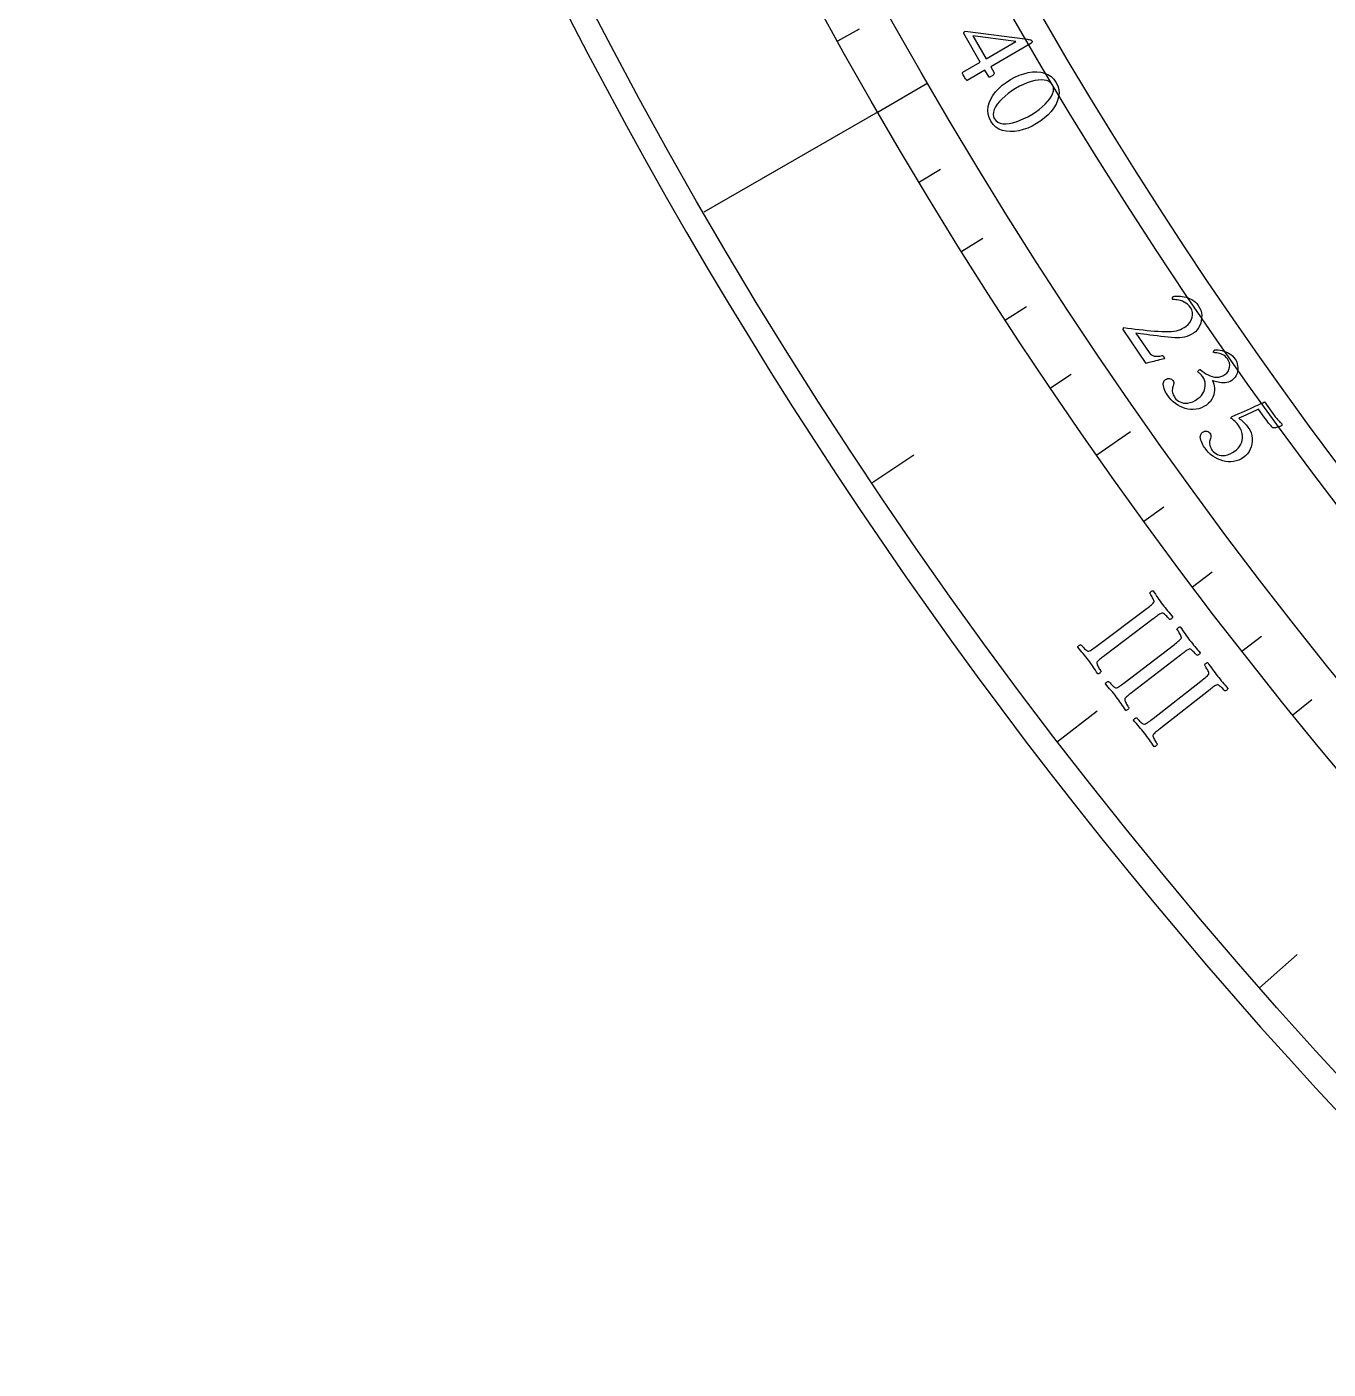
# Model space of a CAD drawing. Header units: millimetres. Extents: x -60 to 60, y -60 to 76.
# Drawn here: x -60 to -44.04, y -44.04 to -27.57 of the extents above; entities that cross this region are included whole.
import ezdxf

# ---------------------------------------------------------------- set-up
doc = ezdxf.new("R2010")
doc.units = ezdxf.units.MM
for name, color, linetype in [('CUT_INNER', 6, 'Continuous'), ('CUT_OUTER', 1, 'Continuous'), ('ENGRAVE', 7, 'Continuous'), ('ENGRAVE_FINE', 8, 'Continuous'), ('TEXT', 5, 'Continuous')]:
    doc.layers.add(name, color=color, linetype=linetype)

msp = doc.modelspace()

# ---------------------------------------------------------------- linework, layer by layer
at = {"layer": 'CUT_INNER'}
msp.add_arc((0.0002, -0.0002), 54.8999, 92.29679, 23.90649, dxfattribs=at)
at = {"layer": 'CUT_OUTER'}
msp.add_arc((0, -0.0001), 59.9999, 176.771323, 2.429054, dxfattribs=at)
at = {"layer": 'ENGRAVE'}
for points in [[(-49.5588, -28.6128), (-48.9467, -28.2594)], [(-49.5588, -28.6128), (-51.6965, -29.847)], [(-46.8765, -32.8233), (-46.4629, -32.5337)]]:
    msp.add_lwpolyline(points, dxfattribs=at)
for radius in [59.694, 57.2256, 57.2256, 56.5187, 55.206]:
    msp.add_circle((0, 0), radius, dxfattribs=at)
at = {"layer": 'ENGRAVE_FINE'}
for points in [[(-50.0506, -27.7435), (-49.7857, -27.5967)], [(-49.0519, -29.4734), (-48.7922, -29.3173)], [(-48.5301, -30.3249), (-48.2732, -30.1644)], [(-47.9934, -31.1673), (-47.7394, -31.0023)], [(-47.4422, -32.0001), (-47.191, -31.8307)], [(-49.6337, -33.1642), (-49.1206, -32.8214)], [(-46.2965, -33.6364), (-46.0514, -33.4583)], [(-45.7024, -34.4392), (-45.4605, -34.2569)], [(-45.0944, -35.2316), (-44.8557, -35.0451)], [(-44.4726, -36.0132), (-44.2372, -35.8226)], [(-47.3584, -36.3394), (-46.8689, -35.9637)], [(-44.8803, -39.359), (-44.4164, -38.9521)]]:
    msp.add_lwpolyline(points, dxfattribs=at)
at = {"layer": 'TEXT'}
for points in [[(-47.6711, -27.7425), (-47.6688, -27.7475), (-47.6679, -27.7524), (-47.6684, -27.757), (-47.6703, -27.7616), (-47.673, -27.7657), (-47.676, -27.7694), (-47.6794, -27.7724), (-47.683, -27.7749), (-48.1756, -28.0619), (-48.1324, -28.1359), (-48.1315, -28.1396), (-48.1327, -28.1443), (-48.1358, -28.1499), (-48.141, -28.1564), (-48.1477, -28.1633), (-48.1554, -28.17), (-48.1641, -28.1763), (-48.1738, -28.1825), (-48.1805, -28.186), (-48.1865, -28.1886), (-48.1918, -28.1901), (-48.1965, -28.1906), (-48.2473, -28.1036), (-48.4661, -28.231), (-48.4666, -28.2306), (-48.4681, -28.2294), (-48.4706, -28.2274), (-48.4741, -28.2245), (-48.479, -28.2194), (-48.4856, -28.2103), (-48.4939, -28.1975), (-48.5039, -28.1807), (-48.5147, -28.1606), (-48.5209, -28.1455), (-48.5226, -28.1351), (-48.5198, -28.1297), (-48.3046, -28.005), (-48.5076, -27.6518), (-48.5072, -27.6476), (-48.5062, -27.6435), (-48.5045, -27.6396), (-48.5022, -27.6359), (-48.4996, -27.6326), (-48.497, -27.6298), (-48.4944, -27.6275), (-48.4918, -27.6258), (-47.7244, -27.7245), (-47.7183, -27.7255), (-47.7112, -27.7269), (-47.7032, -27.7286), (-47.6943, -27.7306), (-47.6858, -27.733), (-47.6791, -27.7358), (-47.6742, -27.739), (-47.6711, -27.7425)], [(-47.8665, -27.751), (-48.3945, -27.6827), (-48.2328, -27.9634)], [(-47.3763, -28.2516), (-47.3549, -28.2953), (-47.3422, -28.3397), (-47.3384, -28.3849), (-47.3433, -28.4307), (-47.356, -28.4765), (-47.3754, -28.5214), (-47.4014, -28.5655), (-47.4341, -28.6086), (-47.4724, -28.6501), (-47.5151, -28.6891), (-47.5622, -28.7254), (-47.6139, -28.7593), (-47.6679, -28.7892), (-47.7221, -28.8138), (-47.7766, -28.8332), (-47.8314, -28.8474), (-47.8851, -28.8557), (-47.9366, -28.8577), (-47.9858, -28.8535), (-48.0327, -28.843), (-48.076, -28.8255), (-48.1144, -28.8007), (-48.1478, -28.7684), (-48.1762, -28.7286), (-48.197, -28.6858), (-48.2092, -28.6418), (-48.2126, -28.5965), (-48.2075, -28.55), (-48.1946, -28.5034), (-48.1751, -28.4577), (-48.149, -28.4131), (-48.1164, -28.3694), (-48.0781, -28.3277), (-48.0352, -28.2888), (-47.9878, -28.2527), (-47.9358, -28.2193), (-47.8815, -28.19), (-47.827, -28.166), (-47.7723, -28.1471), (-47.7175, -28.1334), (-47.6638, -28.1255), (-47.6125, -28.1239), (-47.5636, -28.1285), (-47.5171, -28.1394), (-47.4743, -28.1569), (-47.4366, -28.1815), (-47.4039, -28.213), (-47.3763, -28.2516)], [(-47.4183, -28.2852), (-47.4362, -28.2621), (-47.4588, -28.2444), (-47.4864, -28.2319), (-47.5189, -28.2248), (-47.5552, -28.2227), (-47.5943, -28.225), (-47.6362, -28.2319), (-47.681, -28.2433), (-47.7274, -28.2589), (-47.7747, -28.2783), (-47.8226, -28.3015), (-47.8713, -28.3286), (-47.918, -28.358), (-47.9612, -28.3887), (-48.0009, -28.4208), (-48.037, -28.4542), (-48.0688, -28.4881), (-48.0955, -28.5214), (-48.117, -28.5542), (-48.1334, -28.5864), (-48.1437, -28.6172), (-48.1471, -28.6458), (-48.1437, -28.6721), (-48.1335, -28.6962), (-48.1143, -28.7213), (-48.0904, -28.7402), (-48.0617, -28.753), (-48.0283, -28.7597), (-47.9911, -28.761), (-47.9511, -28.7574), (-47.9084, -28.749), (-47.863, -28.7359), (-47.8161, -28.7186), (-47.7687, -28.698), (-47.7211, -28.6741), (-47.673, -28.6467), (-47.6261, -28.6169), (-47.5831, -28.5861), (-47.5441, -28.5543), (-47.509, -28.5216), (-47.4783, -28.4886), (-47.4528, -28.4562), (-47.4324, -28.4243), (-47.417, -28.3928), (-47.4074, -28.3627), (-47.4045, -28.3348), (-47.4081, -28.3089), (-47.4183, -28.2852)], [(-46.0466, -31.6432), (-46.066, -31.6474), (-46.0864, -31.6522), (-46.108, -31.6575), (-46.1307, -31.6632), (-46.1535, -31.6692), (-46.1754, -31.675), (-46.1964, -31.6806), (-46.2165, -31.6861), (-46.2346, -31.691), (-46.2494, -31.6951), (-46.261, -31.6983), (-46.2693, -31.7006), (-46.5517, -31.2845), (-46.5516, -31.2816), (-46.5511, -31.2785), (-46.5503, -31.2749), (-46.5491, -31.2711), (-46.5478, -31.2674), (-46.5463, -31.2644), (-46.5446, -31.2622), (-46.5428, -31.2606), (-46.4971, -31.2668), (-46.4507, -31.2729), (-46.4033, -31.2789), (-46.3552, -31.2847), (-46.307, -31.2902), (-46.2593, -31.2951), (-46.2122, -31.2994), (-46.1657, -31.3032), (-46.1207, -31.3063), (-46.0781, -31.3085), (-46.0378, -31.3098), (-45.9999, -31.3102), (-45.9624, -31.3091), (-45.9289, -31.3059), (-45.8993, -31.3005), (-45.8737, -31.2929), (-45.8502, -31.2835), (-45.8271, -31.2725), (-45.8045, -31.2599), (-45.7822, -31.2457), (-45.7545, -31.2233), (-45.7323, -31.1981), (-45.7157, -31.1698), (-45.7047, -31.1386), (-45.7, -31.1065), (-45.7021, -31.0754), (-45.7111, -31.0453), (-45.727, -31.0163), (-45.7438, -30.9943), (-45.7622, -30.9756), (-45.7822, -30.9601), (-45.8037, -30.9479), (-45.8257, -30.9383), (-45.847, -30.9307), (-45.8677, -30.925), (-45.8877, -30.9213), (-45.906, -30.9191), (-45.9215, -30.9176), (-45.9342, -30.9168), (-45.9442, -30.9169), (-45.9462, -30.9129), (-45.9473, -30.9081), (-45.9474, -30.9026), (-45.9465, -30.8963), (-45.9451, -30.8903), (-45.9436, -30.8857), (-45.9419, -30.8825), (-45.9401, -30.8805), (-45.9319, -30.8788), (-45.9206, -30.8774), (-45.9064, -30.8763), (-45.8892, -30.8754), (-45.8697, -30.8755), (-45.8489, -30.8769), (-45.8267, -30.8797), (-45.8032, -30.8838), (-45.7791, -30.8896), (-45.7553, -30.8972), (-45.7318, -30.9067), (-45.7086, -30.9181), (-45.6864, -30.9317), (-45.666, -30.9482), (-45.6474, -30.9676), (-45.6305, -30.9898), (-45.6134, -31.0188), (-45.6007, -31.049), (-45.5926, -31.0803), (-45.5888, -31.1128), (-45.5891, -31.1454), (-45.5932, -31.177), (-45.6009, -31.2076), (-45.6123, -31.2371), (-45.6271, -31.2648), (-45.645, -31.2896), (-45.666, -31.3115), (-45.6901, -31.3305), (-45.7162, -31.3467), (-45.743, -31.3601), (-45.7706, -31.3707), (-45.7991, -31.3784), (-45.8281, -31.3837), (-45.8575, -31.3868), (-45.8873, -31.3876), (-45.9175, -31.3863), (-45.9582, -31.3828), (-46.0004, -31.3787), (-46.0443, -31.3741), (-46.0899, -31.3688), (-46.1355, -31.3632), (-46.1798, -31.3577), (-46.2227, -31.3521), (-46.2642, -31.3467), (-46.303, -31.3415), (-46.3376, -31.3368), (-46.3683, -31.3328), (-46.3948, -31.3293), (-46.2329, -31.5677), (-46.2199, -31.5837), (-46.2052, -31.5961), (-46.1887, -31.6051), (-46.1705, -31.6104), (-46.1501, -31.6128), (-46.127, -31.6128), (-46.1011, -31.6103), (-46.0726, -31.6054), (-46.0682, -31.6049), (-46.0639, -31.6062), (-46.0599, -31.6091), (-46.056, -31.6138), (-46.0547, -31.616), (-46.0533, -31.6191), (-46.0517, -31.623), (-46.0501, -31.6277), (-46.0486, -31.6325), (-46.0475, -31.6367), (-46.0468, -31.6403), (-46.0466, -31.6432)], [(-45.176, -31.6486), (-45.1663, -31.6648), (-45.1583, -31.6832), (-45.152, -31.7039), (-45.1473, -31.7269), (-45.1449, -31.7511), (-45.1455, -31.7755), (-45.149, -31.8), (-45.1554, -31.8248), (-45.1653, -31.8486), (-45.1793, -31.8705), (-45.1973, -31.8905), (-45.2195, -31.9086), (-45.2387, -31.9204), (-45.2587, -31.9293), (-45.2797, -31.9354), (-45.3016, -31.9386), (-45.3237, -31.9396), (-45.3453, -31.9388), (-45.3666, -31.9365), (-45.3874, -31.9325), (-45.4072, -31.9275), (-45.4252, -31.9224), (-45.4416, -31.9171), (-45.4563, -31.9116), (-45.4478, -31.9313), (-45.4412, -31.9532), (-45.4363, -31.9773), (-45.4333, -32.0035), (-45.4328, -32.031), (-45.4355, -32.0585), (-45.4414, -32.0862), (-45.4505, -32.1141), (-45.4635, -32.141), (-45.481, -32.1661), (-45.5031, -32.1894), (-45.5298, -32.2109), (-45.5605, -32.2301), (-45.592, -32.2451), (-45.6244, -32.2558), (-45.6576, -32.2622), (-45.6912, -32.2648), (-45.7244, -32.2639), (-45.7573, -32.2597), (-45.7899, -32.252), (-45.8218, -32.2412), (-45.8525, -32.2276), (-45.8821, -32.2114), (-45.9105, -32.1923), (-45.9374, -32.1709), (-45.9622, -32.1476), (-45.9849, -32.1224), (-46.0055, -32.0953), (-46.0137, -32.0827), (-46.022, -32.068), (-46.0305, -32.0514), (-46.0392, -32.0327), (-46.0472, -32.013), (-46.0536, -31.9935), (-46.0584, -31.9741), (-46.0616, -31.955), (-46.0611, -31.9505), (-46.0598, -31.9446), (-46.0577, -31.9373), (-46.0548, -31.9285), (-46.051, -31.9195), (-46.0462, -31.9117), (-46.0404, -31.9049), (-46.0336, -31.8993), (-46.0207, -31.8918), (-46.0078, -31.8871), (-45.9948, -31.8851), (-45.9816, -31.8859), (-45.9692, -31.889), (-45.9584, -31.894), (-45.9493, -31.9009), (-45.9417, -31.9097), (-45.9348, -31.922), (-45.9313, -31.9347), (-45.9309, -31.9478), (-45.9338, -31.9611), (-45.9381, -31.9746), (-45.9418, -31.9877), (-45.9448, -32.0005), (-45.9473, -32.0131), (-45.9489, -32.0275), (-45.9487, -32.0419), (-45.9465, -32.0562), (-45.9425, -32.0704), (-45.9372, -32.0843), (-45.931, -32.0975), (-45.9241, -32.1101), (-45.9164, -32.122), (-45.9042, -32.1371), (-45.8897, -32.1507), (-45.873, -32.1629), (-45.8541, -32.1736), (-45.833, -32.1819), (-45.8099, -32.1868), (-45.7849, -32.1885), (-45.7579, -32.1868), (-45.7292, -32.1809), (-45.699, -32.1698), (-45.6673, -32.1536), (-45.6342, -32.1323), (-45.6116, -32.1144), (-45.5925, -32.0948), (-45.5766, -32.0735), (-45.5641, -32.0505), (-45.5548, -32.0265), (-45.5485, -32.0023), (-45.5452, -31.9778), (-45.5449, -31.953), (-45.5476, -31.9288), (-45.5534, -31.906), (-45.5623, -31.8846), (-45.5742, -31.8646), (-45.5814, -31.8552), (-45.5894, -31.8462), (-45.5982, -31.8376), (-45.6078, -31.8295), (-45.6171, -31.8221), (-45.6253, -31.8154), (-45.6322, -31.8096), (-45.6378, -31.8046), (-45.6349, -31.7979), (-45.631, -31.7917), (-45.6259, -31.7862), (-45.6198, -31.7813), (-45.6157, -31.7787), (-45.6121, -31.7768), (-45.6088, -31.7756), (-45.6059, -31.7752), (-45.5836, -31.7942), (-45.5602, -31.8116), (-45.5359, -31.8275), (-45.5107, -31.8418), (-45.4849, -31.8537), (-45.459, -31.8624), (-45.4329, -31.868), (-45.4066, -31.8704), (-45.3803, -31.8689), (-45.3543, -31.8627), (-45.3285, -31.8518), (-45.303, -31.8363), (-45.2818, -31.8183), (-45.2654, -31.7977), (-45.2538, -31.7745), (-45.247, -31.7485), (-45.2454, -31.7215), (-45.2492, -31.695), (-45.2586, -31.6691), (-45.2735, -31.6436), (-45.2872, -31.6263), (-45.3022, -31.6118), (-45.3186, -31.6), (-45.3364, -31.591), (-45.3544, -31.584), (-45.3716, -31.5786), (-45.3879, -31.5748), (-45.4034, -31.5724), (-45.4172, -31.5709), (-45.4283, -31.5694), (-45.4368, -31.568), (-45.4426, -31.5666), (-45.4438, -31.5638), (-45.4438, -31.5603), (-45.4429, -31.556), (-45.4408, -31.551), (-45.438, -31.546), (-45.4348, -31.5415), (-45.4312, -31.5377), (-45.4271, -31.5344), (-45.4065, -31.5345), (-45.3853, -31.5359), (-45.3634, -31.5388), (-45.3408, -31.5432), (-45.3181, -31.5491), (-45.2956, -31.557), (-45.2734, -31.5666), (-45.2514, -31.5782), (-45.2304, -31.5919), (-45.2108, -31.6083), (-45.1927, -31.6272), (-45.176, -31.6486)], [(-45.0219, -32.4812), (-44.9998, -32.5159), (-44.9835, -32.5508), (-44.9729, -32.586), (-44.968, -32.6213), (-44.9681, -32.6561), (-44.9722, -32.6897), (-44.9802, -32.7219), (-44.9923, -32.7529), (-45.0078, -32.7817), (-45.026, -32.8076), (-45.047, -32.8304), (-45.0707, -32.8502), (-45.1011, -32.8699), (-45.1324, -32.8853), (-45.1646, -32.8965), (-45.1978, -32.9034), (-45.2313, -32.9064), (-45.2645, -32.906), (-45.2974, -32.9022), (-45.3302, -32.895), (-45.3622, -32.8847), (-45.3931, -32.8716), (-45.4229, -32.8557), (-45.4516, -32.837), (-45.4788, -32.816), (-45.5039, -32.7931), (-45.5269, -32.7682), (-45.5479, -32.7414), (-45.5563, -32.7289), (-45.5648, -32.7144), (-45.5736, -32.6978), (-45.5825, -32.6792), (-45.5908, -32.6597), (-45.5975, -32.6403), (-45.6026, -32.621), (-45.6061, -32.6018), (-45.6056, -32.5974), (-45.6044, -32.5915), (-45.6024, -32.5841), (-45.5996, -32.5753), (-45.5959, -32.5663), (-45.5912, -32.5583), (-45.5855, -32.5515), (-45.5788, -32.5458), (-45.5661, -32.5381), (-45.5532, -32.5332), (-45.5402, -32.5311), (-45.527, -32.5316), (-45.5146, -32.5346), (-45.5037, -32.5394), (-45.4945, -32.5462), (-45.4868, -32.5549), (-45.4798, -32.5671), (-45.476, -32.5798), (-45.4755, -32.5928), (-45.4782, -32.6062), (-45.4823, -32.6197), (-45.4857, -32.6329), (-45.4886, -32.6458), (-45.4909, -32.6583), (-45.4923, -32.6728), (-45.4919, -32.6871), (-45.4895, -32.7014), (-45.4853, -32.7156), (-45.4798, -32.7294), (-45.4735, -32.7425), (-45.4664, -32.755), (-45.4585, -32.7668), (-45.4461, -32.7817), (-45.4314, -32.7952), (-45.4145, -32.8071), (-45.3954, -32.8175), (-45.3742, -32.8255), (-45.3511, -32.8301), (-45.3261, -32.8314), (-45.2991, -32.8294), (-45.2705, -32.8231), (-45.2404, -32.8116), (-45.209, -32.795), (-45.1761, -32.7732), (-45.1582, -32.7584), (-45.1416, -32.741), (-45.1263, -32.7211), (-45.1123, -32.6986), (-45.1007, -32.6739), (-45.0926, -32.6475), (-45.0879, -32.6195), (-45.0868, -32.5898), (-45.0904, -32.5589), (-45.1, -32.527), (-45.1155, -32.4943), (-45.1371, -32.4606), (-45.1449, -32.4504), (-45.1546, -32.4391), (-45.1661, -32.4266), (-45.1795, -32.413), (-45.1931, -32.3999), (-45.2054, -32.3893), (-45.2162, -32.3811), (-45.2257, -32.3752), (-45.2266, -32.3732), (-45.2268, -32.3708), (-45.2262, -32.368), (-45.225, -32.3648), (-45.2232, -32.3615), (-45.221, -32.3585), (-45.2185, -32.3559), (-45.2157, -32.3536), (-45.1778, -32.3365), (-45.14, -32.3194), (-45.1022, -32.3022), (-45.0644, -32.2851), (-45.0272, -32.2683), (-44.9914, -32.252), (-44.9568, -32.2363), (-44.9235, -32.2212), (-44.8924, -32.2069), (-44.8645, -32.1939), (-44.8396, -32.1821), (-44.8179, -32.1715), (-44.6946, -32.3425), (-44.6859, -32.3543), (-44.6767, -32.3661), (-44.6671, -32.3778), (-44.657, -32.3894), (-44.6472, -32.4004), (-44.638, -32.4103), (-44.6294, -32.4192), (-44.6216, -32.4269), (-44.615, -32.4332), (-44.6103, -32.4377), (-44.6075, -32.4404), (-44.6065, -32.4413), (-44.6062, -32.4454), (-44.6058, -32.4492), (-44.6055, -32.4526), (-44.6052, -32.4557), (-44.6052, -32.4585), (-44.6059, -32.461), (-44.6073, -32.4632), (-44.6094, -32.4651), (-44.6121, -32.4666), (-44.6166, -32.4687), (-44.6228, -32.4713), (-44.6309, -32.4744), (-44.6403, -32.4777), (-44.6503, -32.4808), (-44.661, -32.4838), (-44.6725, -32.4865), (-44.6841, -32.4888), (-44.6954, -32.4903), (-44.7063, -32.4909), (-44.717, -32.4908), (-44.7272, -32.4792), (-44.7383, -32.4664), (-44.7503, -32.4525), (-44.7631, -32.4373), (-44.7767, -32.4207), (-44.7911, -32.4024), (-44.8063, -32.3823), (-44.8222, -32.3606), (-44.8925, -32.263), (-44.9229, -32.2768), (-44.9535, -32.2908), (-44.9842, -32.305), (-45.0151, -32.3195), (-45.0458, -32.3338), (-45.0759, -32.3475), (-45.1054, -32.3606), (-45.1342, -32.3732), (-45.1203, -32.3828), (-45.1055, -32.3945), (-45.0897, -32.4084), (-45.0729, -32.4244), (-45.0567, -32.4407), (-45.0428, -32.4556), (-45.0312, -32.4691), (-45.0219, -32.4812)], [(-46.0693, -34.6568), (-46.054, -34.6768), (-46.0386, -34.6964), (-46.0232, -34.7156), (-46.0076, -34.7342), (-45.9919, -34.7529), (-45.976, -34.7721), (-45.9598, -34.7917), (-45.9433, -34.8119), (-45.9449, -34.8168), (-45.9481, -34.8218), (-45.9529, -34.8268), (-45.9594, -34.8318), (-45.9664, -34.8362), (-45.9727, -34.8394), (-45.9782, -34.8413), (-45.983, -34.8419), (-45.9869, -34.837), (-45.9925, -34.8305), (-45.9996, -34.8224), (-46.0084, -34.8128), (-46.0179, -34.8027), (-46.0274, -34.7931), (-46.037, -34.7841), (-46.0465, -34.7756), (-46.0555, -34.7687), (-46.0634, -34.7643), (-46.0703, -34.7623), (-46.0762, -34.7629), (-46.0852, -34.7668), (-46.095, -34.7719), (-46.1055, -34.7782), (-46.1167, -34.7858), (-46.1286, -34.7943), (-46.1409, -34.8032), (-46.1537, -34.8126), (-46.1669, -34.8225), (-46.169, -34.8242), (-46.1712, -34.8258), (-46.1733, -34.8274), (-46.1754, -34.829), (-46.1775, -34.8306), (-46.1797, -34.8322), (-46.1818, -34.8338), (-46.1839, -34.8354), (-46.7754, -35.2816), (-46.7776, -35.2832), (-46.7797, -35.2848), (-46.7818, -35.2864), (-46.784, -35.288), (-46.7861, -35.2896), (-46.7882, -35.2912), (-46.7903, -35.2928), (-46.7925, -35.2944), (-46.8056, -35.3044), (-46.818, -35.314), (-46.8298, -35.3232), (-46.8409, -35.332), (-46.8509, -35.3405), (-46.8597, -35.3487), (-46.8671, -35.3567), (-46.8733, -35.3643), (-46.8749, -35.3694), (-46.8746, -35.3765), (-46.8726, -35.3856), (-46.8688, -35.3967), (-46.8638, -35.4088), (-46.858, -35.421), (-46.8515, -35.4331), (-46.8443, -35.4453), (-46.8373, -35.4565), (-46.8314, -35.4658), (-46.8265, -35.473), (-46.8227, -35.4783), (-46.8247, -35.4827), (-46.828, -35.4875), (-46.8327, -35.4927), (-46.8388, -35.4983), (-46.8454, -35.5032), (-46.8515, -35.5065), (-46.8572, -35.5082), (-46.8624, -35.5083), (-46.877, -35.4861), (-46.8914, -35.4644), (-46.9056, -35.4433), (-46.9194, -35.4226), (-46.9334, -35.4022), (-46.9478, -35.3816), (-46.9627, -35.361), (-46.978, -35.3404), (-46.9933, -35.3204), (-47.0089, -35.3004), (-47.0249, -35.2805), (-47.0413, -35.2605), (-47.058, -35.2405), (-47.075, -35.2204), (-47.0921, -35.2002), (-47.1095, -35.1798), (-47.1079, -35.1749), (-47.1047, -35.1699), (-47.0998, -35.1649), (-47.0933, -35.16), (-47.0863, -35.1556), (-47.08, -35.1525), (-47.0744, -35.1507), (-47.0696, -35.1501), (-47.0656, -35.1552), (-47.06, -35.1618), (-47.0528, -35.1701), (-47.044, -35.1799), (-47.0342, -35.1903), (-47.0242, -35.2), (-47.014, -35.2092), (-47.0035, -35.2177), (-46.9937, -35.2246), (-46.9856, -35.229), (-46.979, -35.2309), (-46.9741, -35.2302), (-46.9631, -35.2259), (-46.9512, -35.22), (-46.9386, -35.2126), (-46.9252, -35.2036), (-46.9112, -35.1936), (-46.8968, -35.1831), (-46.8818, -35.1721), (-46.8664, -35.1606), (-46.2738, -34.716), (-46.2584, -34.7044), (-46.2435, -34.693), (-46.2292, -34.6819), (-46.2153, -34.671), (-46.2026, -34.6605), (-46.1917, -34.6503), (-46.1826, -34.6405), (-46.1753, -34.6311), (-46.1727, -34.6262), (-46.1724, -34.6194), (-46.1745, -34.6105), (-46.1788, -34.5998), (-46.1845, -34.588), (-46.1907, -34.5761), (-46.1973, -34.5641), (-46.2044, -34.5521), (-46.2113, -34.5411), (-46.217, -34.532), (-46.2217, -34.5248), (-46.2254, -34.5197), (-46.2234, -34.5152), (-46.2201, -34.5105), (-46.2153, -34.5053), (-46.2091, -34.4999), (-46.2025, -34.495), (-46.1964, -34.4917), (-46.1907, -34.49), (-46.1855, -34.4899), (-46.1706, -34.5114), (-46.1559, -34.5328), (-46.1414, -34.5541), (-46.1272, -34.5753), (-46.1129, -34.5962), (-46.0985, -34.6168), (-46.084, -34.637), (-46.0693, -34.6568)], [(-45.7344, -35.0976), (-45.7189, -35.1175), (-45.7033, -35.137), (-45.6876, -35.156), (-45.6719, -35.1745), (-45.656, -35.193), (-45.6399, -35.212), (-45.6235, -35.2315), (-45.6069, -35.2515), (-45.6084, -35.2565), (-45.6115, -35.2615), (-45.6163, -35.2665), (-45.6228, -35.2716), (-45.6297, -35.2761), (-45.6359, -35.2793), (-45.6414, -35.2812), (-45.6462, -35.282), (-45.6502, -35.277), (-45.6559, -35.2706), (-45.6631, -35.2626), (-45.6719, -35.2531), (-45.6815, -35.243), (-45.6912, -35.2336), (-45.7008, -35.2246), (-45.7104, -35.2163), (-45.7194, -35.2094), (-45.7274, -35.2051), (-45.7343, -35.2032), (-45.7402, -35.2038), (-45.7492, -35.2078), (-45.7589, -35.213), (-45.7693, -35.2194), (-45.7805, -35.2271), (-45.7923, -35.2357), (-45.8045, -35.2447), (-45.8172, -35.2543), (-45.8303, -35.2643), (-45.8325, -35.266), (-45.8346, -35.2676), (-45.8367, -35.2692), (-45.8388, -35.2708), (-45.8409, -35.2725), (-45.843, -35.2741), (-45.8451, -35.2757), (-45.8472, -35.2773), (-46.4344, -35.7292), (-46.4366, -35.7308), (-46.4387, -35.7324), (-46.4408, -35.734), (-46.4429, -35.7357), (-46.445, -35.7373), (-46.4471, -35.7389), (-46.4492, -35.7405), (-46.4513, -35.7422), (-46.4644, -35.7523), (-46.4767, -35.762), (-46.4884, -35.7713), (-46.4994, -35.7802), (-46.5094, -35.7888), (-46.518, -35.7971), (-46.5254, -35.8051), (-46.5315, -35.8128), (-46.533, -35.8179), (-46.5327, -35.825), (-46.5306, -35.8341), (-46.5267, -35.8452), (-46.5216, -35.8573), (-46.5157, -35.8694), (-46.5091, -35.8815), (-46.5018, -35.8936), (-46.4946, -35.9047), (-46.4886, -35.9139), (-46.4837, -35.9211), (-46.4799, -35.9263), (-46.4817, -35.9308), (-46.485, -35.9356), (-46.4897, -35.9409), (-46.4957, -35.9465), (-46.5022, -35.9514), (-46.5083, -35.9548), (-46.514, -35.9566), (-46.5192, -35.9567), (-46.5341, -35.9347), (-46.5487, -35.9131), (-46.563, -35.8921), (-46.5771, -35.8716), (-46.5912, -35.8513), (-46.6058, -35.8309), (-46.6209, -35.8104), (-46.6365, -35.7899), (-46.6519, -35.7701), (-46.6677, -35.7503), (-46.6839, -35.7305), (-46.7005, -35.7107), (-46.7174, -35.6909), (-46.7345, -35.6709), (-46.7519, -35.6509), (-46.7694, -35.6307), (-46.7679, -35.6257), (-46.7648, -35.6207), (-46.7599, -35.6156), (-46.7534, -35.6106), (-46.7465, -35.6062), (-46.7402, -35.6031), (-46.7347, -35.6012), (-46.7299, -35.6005), (-46.7258, -35.6056), (-46.7201, -35.6122), (-46.7128, -35.6204), (-46.7039, -35.6301), (-46.6941, -35.6404), (-46.684, -35.65), (-46.6737, -35.6591), (-46.6631, -35.6675), (-46.6533, -35.6743), (-46.645, -35.6787), (-46.6385, -35.6805), (-46.6336, -35.6797), (-46.6226, -35.6753), (-46.6108, -35.6693), (-46.5983, -35.6618), (-46.585, -35.6526), (-46.5711, -35.6425), (-46.5567, -35.6319), (-46.5419, -35.6207), (-46.5266, -35.6091), (-45.9382, -35.1588), (-45.923, -35.147), (-45.9082, -35.1355), (-45.8939, -35.1243), (-45.8802, -35.1133), (-45.8676, -35.1026), (-45.8568, -35.0923), (-45.8478, -35.0824), (-45.8406, -35.073), (-45.838, -35.0681), (-45.8378, -35.0612), (-45.8399, -35.0524), (-45.8444, -35.0417), (-45.8502, -35.0299), (-45.8565, -35.0181), (-45.8633, -35.0062), (-45.8705, -34.9943), (-45.8774, -34.9833), (-45.8832, -34.9743), (-45.888, -34.9672), (-45.8917, -34.962), (-45.8898, -34.9576), (-45.8865, -34.9528), (-45.8818, -34.9476), (-45.8757, -34.9421), (-45.8691, -34.9371), (-45.863, -34.9338), (-45.8573, -34.932), (-45.8522, -34.9319), (-45.8371, -34.9532), (-45.8221, -34.9745), (-45.8075, -34.9957), (-45.793, -35.0167), (-45.7785, -35.0375), (-45.764, -35.0579), (-45.7492, -35.078), (-45.7344, -35.0976)], [(-45.3952, -35.5352), (-45.3795, -35.555), (-45.3637, -35.5743), (-45.3479, -35.5931), (-45.332, -35.6115), (-45.3159, -35.6299), (-45.2996, -35.6487), (-45.283, -35.6681), (-45.2662, -35.6879), (-45.2676, -35.6929), (-45.2708, -35.6979), (-45.2755, -35.703), (-45.2819, -35.7081), (-45.2888, -35.7127), (-45.295, -35.7159), (-45.3005, -35.718), (-45.3053, -35.7187), (-45.3093, -35.7138), (-45.315, -35.7074), (-45.3223, -35.6995), (-45.3312, -35.6901), (-45.341, -35.6801), (-45.3507, -35.6708), (-45.3604, -35.6619), (-45.37, -35.6537), (-45.3792, -35.6469), (-45.3872, -35.6426), (-45.3941, -35.6408), (-45.4, -35.6415), (-45.4089, -35.6455), (-45.4186, -35.6508), (-45.429, -35.6574), (-45.4401, -35.6652), (-45.4518, -35.6738), (-45.4639, -35.683), (-45.4765, -35.6927), (-45.4895, -35.7029), (-45.4916, -35.7045), (-45.4937, -35.7062), (-45.4958, -35.7078), (-45.4979, -35.7094), (-45.5, -35.7111), (-45.5021, -35.7127), (-45.5042, -35.7144), (-45.5063, -35.716), (-46.0892, -36.1735), (-46.0912, -36.1751), (-46.0933, -36.1768), (-46.0954, -36.1784), (-46.0975, -36.1801), (-46.0996, -36.1817), (-46.1017, -36.1833), (-46.1038, -36.185), (-46.1059, -36.1866), (-46.1189, -36.1969), (-46.1311, -36.2067), (-46.1427, -36.2161), (-46.1536, -36.2252), (-46.1635, -36.2339), (-46.1721, -36.2423), (-46.1794, -36.2503), (-46.1854, -36.2581), (-46.1869, -36.2632), (-46.1865, -36.2703), (-46.1843, -36.2794), (-46.1803, -36.2904), (-46.175, -36.3024), (-46.169, -36.3145), (-46.1623, -36.3265), (-46.1549, -36.3385), (-46.1477, -36.3496), (-46.1415, -36.3587), (-46.1365, -36.3659), (-46.1327, -36.371), (-46.1345, -36.3755), (-46.1377, -36.3804), (-46.1423, -36.3857), (-46.1483, -36.3914), (-46.1548, -36.3964), (-46.1609, -36.3998), (-46.1665, -36.4016), (-46.1717, -36.4018), (-46.1868, -36.3799), (-46.2016, -36.3585), (-46.2161, -36.3377), (-46.2304, -36.3173), (-46.2448, -36.2971), (-46.2596, -36.2768), (-46.2749, -36.2565), (-46.2906, -36.2362), (-46.3062, -36.2165), (-46.3222, -36.1968), (-46.3386, -36.1772), (-46.3554, -36.1576), (-46.3725, -36.1379), (-46.3898, -36.1181), (-46.4073, -36.0982), (-46.4251, -36.0782), (-46.4236, -36.0732), (-46.4205, -36.0681), (-46.4157, -36.0631), (-46.4093, -36.058), (-46.4023, -36.0535), (-46.3961, -36.0503), (-46.3906, -36.0484), (-46.3858, -36.0477), (-46.3817, -36.0527), (-46.3759, -36.0592), (-46.3686, -36.0674), (-46.3596, -36.077), (-46.3496, -36.0872), (-46.3395, -36.0967), (-46.329, -36.1057), (-46.3184, -36.114), (-46.3085, -36.1208), (-46.3002, -36.125), (-46.2937, -36.1267), (-46.2888, -36.126), (-46.2778, -36.1214), (-46.2661, -36.1153), (-46.2536, -36.1077), (-46.2404, -36.0984), (-46.2266, -36.0881), (-46.2123, -36.0773), (-46.1976, -36.0661), (-46.1825, -36.0543), (-45.5984, -35.5983), (-45.5833, -35.5864), (-45.5686, -35.5748), (-45.5545, -35.5634), (-45.5409, -35.5523), (-45.5284, -35.5415), (-45.5177, -35.5311), (-45.5087, -35.5211), (-45.5016, -35.5116), (-45.4991, -35.5067), (-45.499, -35.4998), (-45.5012, -35.491), (-45.5057, -35.4803), (-45.5117, -35.4686), (-45.5181, -35.4569), (-45.5249, -35.4451), (-45.5323, -35.4332), (-45.5393, -35.4223), (-45.5452, -35.4133), (-45.5501, -35.4063), (-45.5538, -35.4011), (-45.552, -35.3967), (-45.5487, -35.3919), (-45.544, -35.3866), (-45.538, -35.381), (-45.5314, -35.376), (-45.5254, -35.3726), (-45.5197, -35.3708), (-45.5146, -35.3706), (-45.4992, -35.3919), (-45.4841, -35.413), (-45.4692, -35.434), (-45.4546, -35.4549), (-45.4399, -35.4756), (-45.4251, -35.4958), (-45.4102, -35.5157), (-45.3952, -35.5352)]]:
    msp.add_lwpolyline(points, close=True, dxfattribs=at)

doc.saveas('drawing.dxf')
